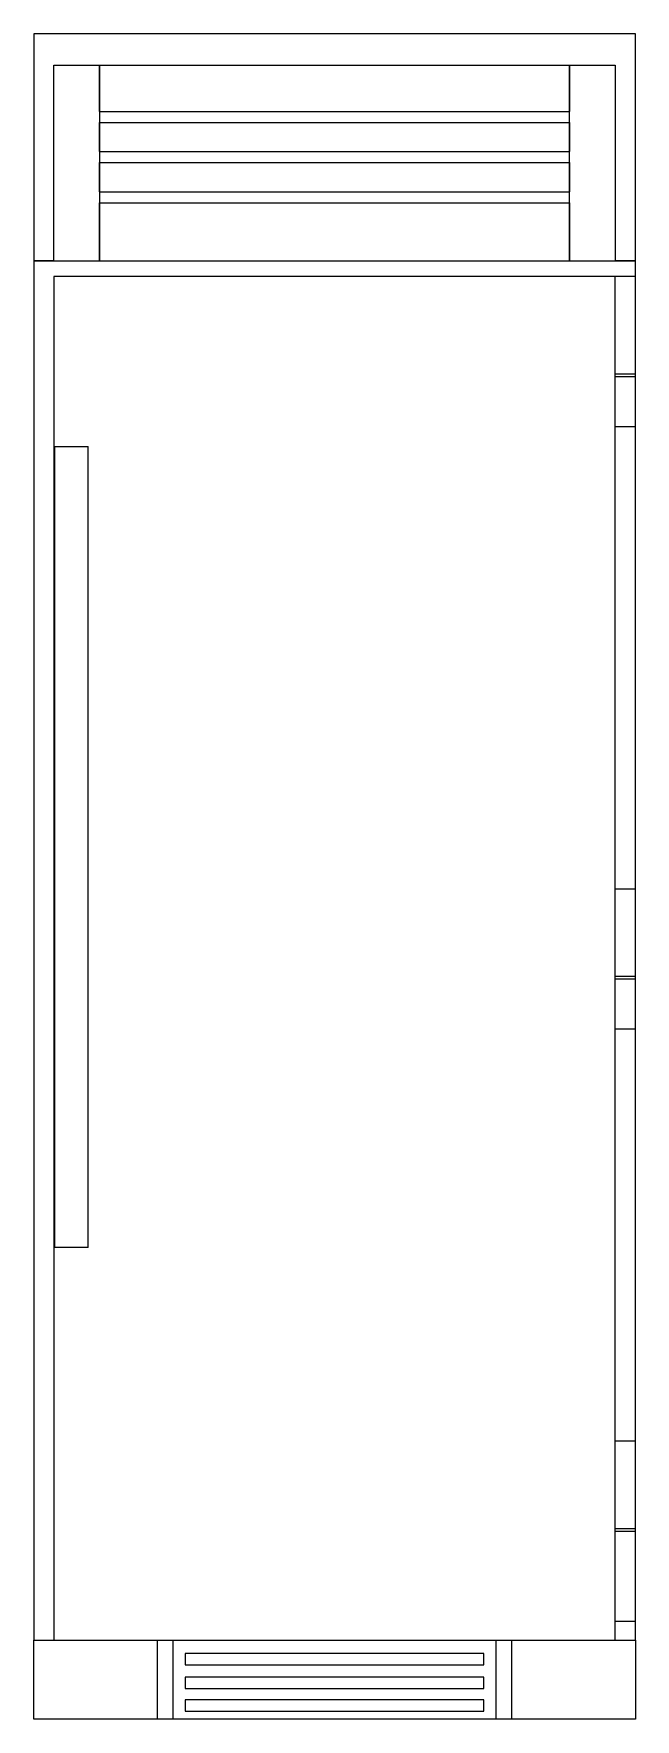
# Model space of a CAD drawing. Header units: inches. Extents: x 87.7 to 117.7, y 0 to 83.9.
import ezdxf

# ---------------------------------------------------------------- set-up
doc = ezdxf.new("R2010")
doc.units = ezdxf.units.IN
doc.header["$MEASUREMENT"] = 0
doc.layers.add('250', color=2, linetype='Continuous', lineweight=9)

msp = doc.modelspace()

# ---------------------------------------------------------------- linework, layer by layer
at = {"layer": '250'}
for p, q in [((87.665, 83.938), (87.665, 72.625)), ((117.665, 83.938), (87.665, 83.938)), ((117.665, 72.625), (117.665, 83.938)), ((88.665, 72.625), (88.665, 82.375)), ((88.665, 82.375), (90.955, 82.375)), ((90.955, 82.375), (90.955, 72.625)), ((90.955, 80.071), (90.955, 82.375)), ((90.955, 82.375), (114.375, 82.375)), ((114.375, 72.625), (114.375, 82.375)), ((114.375, 82.375), (116.665, 82.375)), ((114.375, 82.375), (114.375, 80.071)), ((116.665, 82.375), (116.665, 72.625)), ((90.955, 80.071), (114.375, 80.071)), ((90.955, 78.071), (90.955, 79.521)), ((90.955, 79.521), (114.375, 79.521)), ((114.375, 79.521), (114.375, 78.071)), ((90.955, 78.071), (114.375, 78.071)), ((90.955, 76.071), (90.955, 77.521)), ((90.955, 77.521), (114.375, 77.521)), ((114.375, 77.521), (114.375, 76.071)), ((90.955, 76.071), (114.375, 76.071)), ((90.955, 72.625), (90.955, 75.521)), ((90.955, 75.521), (114.375, 75.521)), ((114.375, 75.521), (114.375, 72.625)), ((88.665, 72.625), (87.665, 72.625)), ((87.665, 72.625), (87.665, 3.937)), ((87.665, 72.625), (88.665, 72.625)), ((88.665, 72.625), (90.955, 72.625)), ((90.955, 72.625), (114.375, 72.625)), ((114.375, 72.625), (116.665, 72.625)), ((117.665, 72.625), (116.665, 72.625)), ((116.665, 72.625), (117.665, 72.625)), ((117.665, 71.844), (117.665, 72.625)), ((116.665, 71.844), (88.665, 71.844)), ((88.665, 71.844), (88.665, 3.937)), ((116.665, 3.937), (116.665, 71.844)), ((117.665, 71.844), (116.665, 71.844)), ((117.665, 67.005), (117.665, 71.844)), ((116.665, 67.005), (117.665, 67.005)), ((117.665, 66.858), (116.665, 66.858)), ((117.665, 66.858), (117.665, 67.005)), ((117.665, 64.383), (117.665, 66.858)), ((116.665, 64.383), (117.665, 64.383)), ((117.665, 41.344), (117.665, 64.383)), ((88.696, 63.387), (88.696, 23.488)), ((88.696, 63.387), (90.383, 63.387)), ((90.383, 23.488), (90.383, 63.387)), ((117.665, 41.344), (116.665, 41.344)), ((117.665, 37.005), (117.665, 41.344)), ((116.665, 37.005), (117.665, 37.005)), ((117.665, 36.858), (117.665, 37.005)), ((117.665, 36.858), (116.665, 36.858)), ((117.665, 34.383), (117.665, 36.858)), ((116.665, 34.383), (117.665, 34.383)), ((117.665, 13.844), (117.665, 34.383)), ((90.383, 23.488), (88.696, 23.488)), ((117.665, 13.844), (116.665, 13.844)), ((117.665, 9.505), (117.665, 13.844)), ((116.665, 9.505), (117.665, 9.505)), ((117.665, 9.358), (116.665, 9.358)), ((117.665, 9.358), (117.665, 9.505)), ((117.665, 4.883), (117.665, 9.358)), ((116.665, 4.883), (117.665, 4.883)), ((117.665, 3.937), (117.665, 4.883)), ((87.665, 3.937), (88.665, 3.937)), ((87.665, 0), (87.665, 3.937)), ((88.665, 3.937), (116.665, 3.937)), ((93.835, 0), (93.835, 3.937)), ((94.599, 3.937), (94.599, 0)), ((110.73, 0), (110.73, 3.937)), ((111.494, 3.937), (111.494, 0)), ((116.665, 3.937), (117.665, 3.937)), ((117.665, 3.937), (117.665, 0)), ((95.224, 3.282), (95.224, 2.719)), ((110.105, 3.282), (95.224, 3.282)), ((95.224, 2.719), (110.105, 2.719)), ((110.105, 2.719), (110.105, 3.282)), ((95.224, 2.094), (95.224, 1.532)), ((110.105, 2.094), (95.224, 2.094)), ((110.105, 1.532), (110.105, 2.094)), ((95.224, 1.532), (110.105, 1.532)), ((95.224, 0.969), (95.224, 0.407)), ((110.105, 0.969), (95.224, 0.969)), ((110.105, 0.407), (110.105, 0.969)), ((93.835, 0), (87.665, 0)), ((94.599, 0), (93.835, 0)), ((110.73, 0), (94.599, 0)), ((95.224, 0.407), (110.105, 0.407)), ((111.494, 0), (110.73, 0)), ((117.665, 0), (111.494, 0))]:
    msp.add_line(p, q, dxfattribs=at)

doc.saveas('drawing.dxf')
